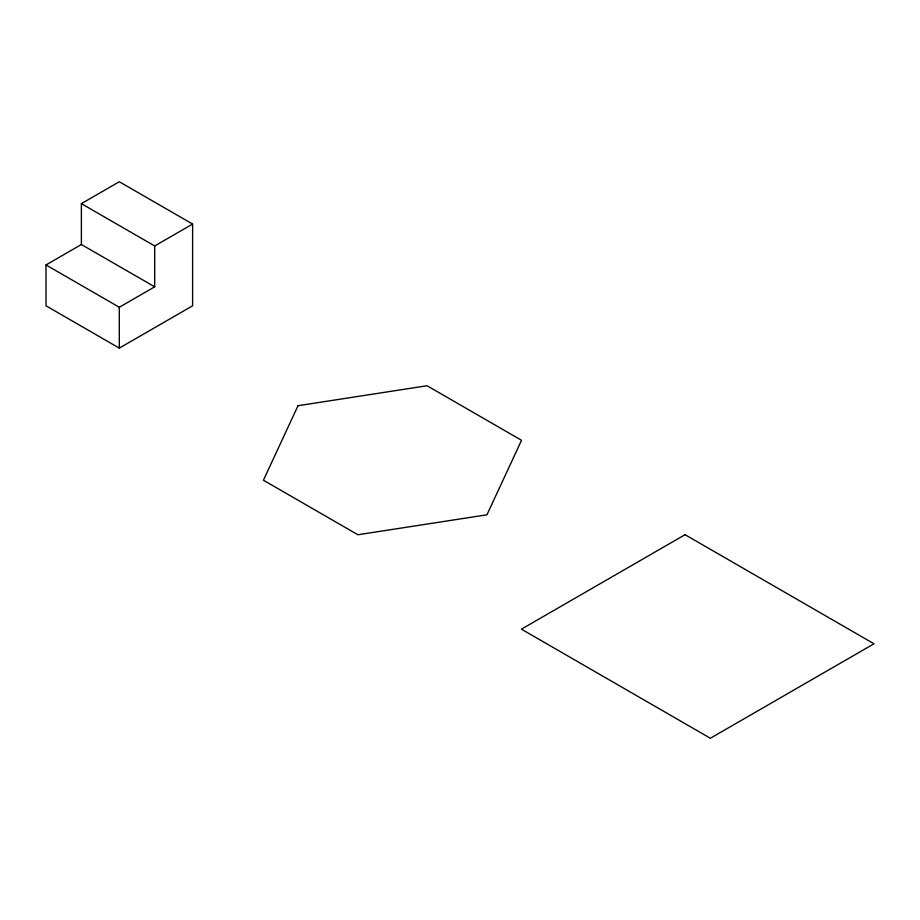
<?xml version="1.0" encoding="UTF-8"?>
<svg xmlns="http://www.w3.org/2000/svg" width="920" height="920" viewBox="0 0 920 920"><rect width="100%" height="100%" fill="white"/><g stroke="black" fill="none" stroke-linecap="round" stroke-linejoin="round"><path stroke-width="1.38" d="M81.385 203.642L119.301 181.746L192.613 224.066L192.613 305.796L119.301 348.116L46 305.796L46 264.937L81.385 244.501L154.686 286.821L154.686 245.962L81.385 203.642L81.385 244.501M154.686 245.962L192.613 224.066M46 264.937L119.301 307.257L154.686 286.821M119.301 307.257L119.301 348.116M298.011 405.709L263.43 480.217L357.903 534.761L486.956 514.797L521.536 440.289L427.064 385.744L298.011 405.709M685.055 534.692L521.422 629.165L710.366 738.254L874 643.781L685.055 534.692"/></g></svg>
